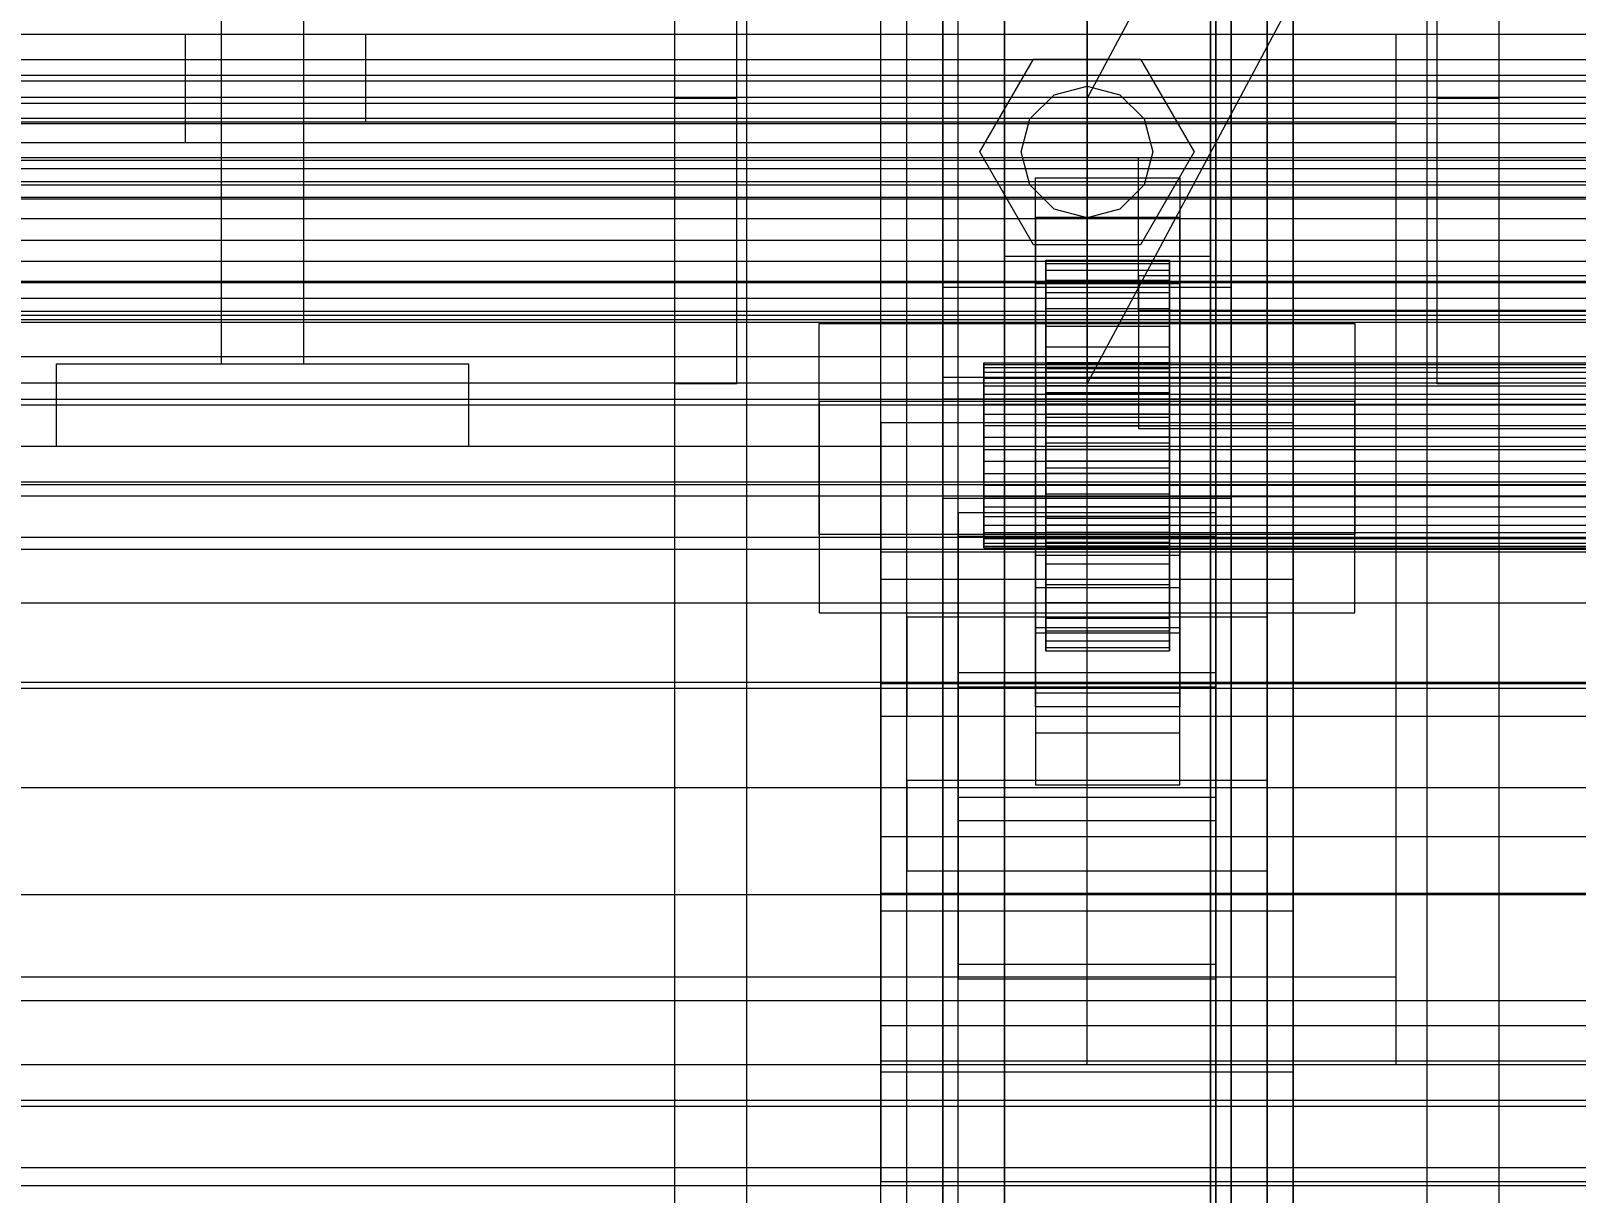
# Model space of a CAD drawing. Header units: millimetres. Extents: x -191664 to 191490, y -197311 to 10263.
# Drawn here: x -532.5 to -382.5, y -31012.5 to -30899.7 of the extents above; entities that cross this region are included whole.
import ezdxf

# ---------------------------------------------------------------- set-up
doc = ezdxf.new("R2010")
doc.units = ezdxf.units.MM
for name, color, linetype, lineweight in [('COTAS_USUARIO', 1, 'Continuous', 0), ('frontal_briquetadora', 7, 'Continuous', 0), ('frontal_C01', 7, 'Continuous', 0), ('frontal_C02', 7, 'Continuous', 0), ('frontal_C03', 7, 'Continuous', 0), ('frontal_mezcladora', 7, 'Continuous', 0), ('frontal_secador', 7, 'Continuous', 0)]:
    doc.layers.add(name, color=color, linetype=linetype, lineweight=lineweight)
doc.dimstyles.new('PLANTA_100', dxfattribs={"dimtxt": 250, "dimasz": 150, "dimexe": 150, "dimexo": 80, "dimgap": 100, "dimtad": 1, "dimtih": 1, "dimtoh": 1, "dimdec": 1, "dimdsep": 46, "dimcen": 0.09, "dimclrd": 1, "dimclre": 1, "dimclrt": 1, "dimadec": 0, "dimazin": 0, "dimtfac": 1, "dimtdec": 4, "dimtofl": 0, "dimtmove": 0, "dimatfit": 3, "dimfxl": 1, "dimtolj": 1, "dimtzin": 0, "dimarcsym": 0})

# ---------------------------------------------------------------- blocks, each defined once
blk = doc.blocks.new('*D108')
at = {"layer": 'COTAS_USUARIO', "color": 1, "lineweight": -2, "transparency": 16777216}
for p, q in [((-80, -30400), (-1350, -30400)), ((-1200, -31850), (-1200, -30550)), ((-80, -32000), (-1350, -32000))]:
    blk.add_line(p, q, dxfattribs=at)
at = {"layer": 'COTAS_USUARIO', "color": 1, "transparency": 16777216}
for points in [[(-1225, -30550), (-1175, -30550), (-1200, -30400)], [(-1225, -31850), (-1175, -31850), (-1200, -32000)]]:
    blk.add_solid(points, dxfattribs=at)
at = {"layer": 'Defpoints', "color": 0, "transparency": 16777216}
for p in [(-1200, -30400), (0, -30400), (0, -32000)]:
    blk.add_point(p, dxfattribs=at)
blk = doc.blocks.new('*D109')
at = {"layer": 'COTAS_USUARIO', "color": 1, "lineweight": -2, "transparency": 16777216}
for p, q in [((-80, -28700), (-1350, -28700)), ((-1200, -31850), (-1200, -28850)), ((-80, -32000), (-1350, -32000))]:
    blk.add_line(p, q, dxfattribs=at)
at = {"layer": 'COTAS_USUARIO', "color": 1, "transparency": 16777216}
for points in [[(-1225, -28850), (-1175, -28850), (-1200, -28700)], [(-1225, -31850), (-1175, -31850), (-1200, -32000)]]:
    blk.add_solid(points, dxfattribs=at)
at = {"layer": 'Defpoints', "color": 0, "transparency": 16777216}
for p in [(-1200, -28700), (0, -28700), (0, -32000)]:
    blk.add_point(p, dxfattribs=at)
blk = doc.blocks.new('*D110')
at = {"layer": 'COTAS_USUARIO', "color": 1, "lineweight": -2, "transparency": 16777216}
for p, q in [((-80, -30350), (-1350, -30350)), ((-1200, -31850), (-1200, -30500)), ((-80, -32000), (-1350, -32000))]:
    blk.add_line(p, q, dxfattribs=at)
at = {"layer": 'COTAS_USUARIO', "color": 1, "transparency": 16777216}
for points in [[(-1225, -30500), (-1175, -30500), (-1200, -30350)], [(-1225, -31850), (-1175, -31850), (-1200, -32000)]]:
    blk.add_solid(points, dxfattribs=at)
at = {"layer": 'Defpoints', "color": 0, "transparency": 16777216}
for p in [(-1200, -30350), (0, -30350), (0, -32000)]:
    blk.add_point(p, dxfattribs=at)
blk = doc.blocks.new('*D111')
at = {"layer": 'COTAS_USUARIO', "color": 1, "lineweight": -2, "transparency": 16777216}
for p, q in [((-80, -27700), (-1350, -27700)), ((-1200, -31850), (-1200, -27850)), ((-80, -32000), (-1350, -32000))]:
    blk.add_line(p, q, dxfattribs=at)
at = {"layer": 'COTAS_USUARIO', "color": 1, "transparency": 16777216}
for points in [[(-1225, -27850), (-1175, -27850), (-1200, -27700)], [(-1225, -31850), (-1175, -31850), (-1200, -32000)]]:
    blk.add_solid(points, dxfattribs=at)
at = {"layer": 'Defpoints', "color": 0, "transparency": 16777216}
for p in [(-1200, -27700), (0, -27700), (0, -32000)]:
    blk.add_point(p, dxfattribs=at)
blk = doc.blocks.new('*D121')
at = {"layer": 'COTAS_USUARIO', "color": 1, "lineweight": -2, "transparency": 16777216}
for p, q in [((-80, -29000), (-1350, -29000)), ((-1200, -31850), (-1200, -29150)), ((-80, -32000), (-1350, -32000))]:
    blk.add_line(p, q, dxfattribs=at)
at = {"layer": 'COTAS_USUARIO', "color": 1, "transparency": 16777216}
for points in [[(-1225, -29150), (-1175, -29150), (-1200, -29000)], [(-1225, -31850), (-1175, -31850), (-1200, -32000)]]:
    blk.add_solid(points, dxfattribs=at)
at = {"layer": 'Defpoints', "color": 0, "transparency": 16777216}
for p in [(-1200, -29000), (0, -29000), (0, -32000)]:
    blk.add_point(p, dxfattribs=at)

msp = doc.modelspace()

# ---------------------------------------------------------------- linework, layer by layer
at = {"layer": 'frontal_briquetadora', "color": 251, "true_color": 0x53616b}
for p, q in [((-430, -31000), (-430, -30710)), ((-514, -30932), (-514, -30768)), ((-506, -30932), (-506, -30768)), ((-530, -30932), (-490, -30932)), ((-530, -30940), (-530, -30932)), ((-514, -30932), (-506, -30932)), ((-490, -30940), (-490, -30932)), ((-1330, -30940), (340, -30940)), ((-530, -30940), (-490, -30940)), ((-1330, -30950), (340, -30950)), ((-1330, -31000), (490, -31000)), ((-430, -31000), (-315, -31000)), ((-1330, -31010), (490, -31010))]:
    msp.add_line(p, q, dxfattribs=at)
at = {"layer": 'frontal_C01', "color": 139, "true_color": 0x354b57}
for p, q in [((-470, -31975), (-470, -30088.5)), ((-463, -31975), (-463, -30088.5)), ((-397, -31975), (-397, -30088.5)), ((-390, -31975), (-390, -30088.5)), ((-442.5, -30948.72), (-442.5, -30289.78)), ((-417.5, -30289.78), (-417.5, -30948.72)), ((-442.5, -30974.09), (-442.5, -30315.14)), ((-417.5, -30974.09), (-417.5, -30315.14)), ((-450, -30937.72), (-450, -30553.51)), ((-410, -30553.51), (-410, -30937.72)), ((-450, -30985.09), (-450, -30600.88)), ((-410, -30985.09), (-410, -30600.88)), ((-450, -31051.93), (-450, -30667.72)), ((-410, -30667.72), (-410, -31051.93)), ((-447.5, -30956.6), (-447.5, -30681.87)), ((-412.5, -30681.87), (-412.5, -30956.6)), ((-447.5, -30966.21), (-447.5, -30691.47)), ((-412.5, -30966.21), (-412.5, -30691.47)), ((-450, -31089.83), (-450, -30705.62)), ((-410, -31089.83), (-410, -30705.62)), ((-438, -30921.58), (-438, -30775.47)), ((-418, -30775.47), (-418, -30921.58)), ((-438, -30781.87), (-438, -30927.98)), ((-418, -30927.98), (-418, -30781.87)), ((-444, -30935.43), (-444, -30840.8)), ((-416, -30840.8), (-416, -30935.43)), ((-444, -30850.4), (-444, -30945.03)), ((-416, -30945.03), (-416, -30850.4)), ((-470, -31975), (-470, -30888.93)), ((-463, -31975), (-463, -30888.93)), ((-397, -31975), (-397, -30888.93)), ((-390, -31975), (-390, -30888.93)), ((-435, -30917.79), (-435, -30913.95)), ((-435, -30913.95), (-421, -30913.95)), ((-435, -30953.74), (-435, -30913.95)), ((-421, -30913.95), (-421, -30917.79)), ((-421, -30913.95), (-421, -30953.74)), ((-421, -30917.79), (-435, -30917.79)), ((-435, -30917.79), (-435, -30957.58)), ((-421, -30957.58), (-421, -30917.79)), ((-418, -30921.58), (-438, -30921.58)), ((-438, -30921.58), (-438, -30927.98)), ((-418, -30927.98), (-418, -30921.58)), ((-435, -30928.04), (-435, -30924.19)), ((-435, -30924.19), (-421, -30924.19)), ((-435, -30963.98), (-435, -30924.19)), ((-421, -30924.19), (-421, -30928.04)), ((-421, -30924.19), (-421, -30963.98)), ((-456, -30948.58), (-456, -30928.09)), ((-456, -30928.09), (-404, -30928.09)), ((-456, -30935.67), (-456, -30928.09)), ((-438, -30927.98), (-418, -30927.98)), ((-421, -30928.04), (-435, -30928.04)), ((-435, -30928.04), (-435, -30967.83)), ((-421, -30967.83), (-421, -30928.04)), ((-404, -30928.09), (-404, -30948.58)), ((-404, -30928.09), (-404, -30935.67)), ((-416, -30935.43), (-444, -30935.43)), ((-444, -30935.43), (-444, -30945.03)), ((-416, -30945.03), (-416, -30935.43)), ((-404, -30935.67), (-456, -30935.67)), ((-456, -30935.67), (-456, -30956.16)), ((-404, -30956.16), (-404, -30935.67)), ((-410, -30937.72), (-450, -30937.72)), ((-450, -30937.72), (-450, -30985.09)), ((-450, -31321.93), (-450, -30937.72)), ((-410, -30985.09), (-410, -30937.72)), ((-410, -30937.72), (-410, -31321.93)), ((-444, -30945.03), (-416, -30945.03)), ((-417.5, -30946.46), (-442.5, -30946.46)), ((-442.5, -30946.46), (-442.5, -30976.34)), ((-442.5, -31055.94), (-442.5, -30946.46)), ((-417.5, -30976.34), (-417.5, -30946.46)), ((-417.5, -30946.46), (-417.5, -31055.94)), ((-404, -30948.58), (-456, -30948.58)), ((-456, -30948.58), (-456, -30956.16)), ((-442.5, -30974.09), (-442.5, -30948.72)), ((-442.5, -30948.72), (-417.5, -30948.72)), ((-417.5, -30948.72), (-417.5, -30974.09)), ((-404, -30956.16), (-404, -30948.58)), ((-450, -30963.07), (-450, -30950.26)), ((-450, -30950.26), (450, -30950.26)), ((-450, -30983.42), (-450, -30950.26)), ((-435, -30965.3), (-435, -30950.58)), ((-435, -30950.58), (-421, -30950.58)), ((-435, -30958.15), (-435, -30950.58)), ((-421, -30950.58), (-421, -30965.3)), ((-421, -30950.58), (-421, -30958.15)), ((-421, -30953.74), (-435, -30953.74)), ((-435, -30953.74), (-435, -30957.58)), ((-421, -30957.58), (-421, -30953.74)), ((-456, -30956.16), (-404, -30956.16)), ((-412.5, -30956.6), (-447.5, -30956.6)), ((-447.5, -30956.6), (-447.5, -30966.21)), ((-435, -30957.58), (-421, -30957.58)), ((-412.5, -30966.21), (-412.5, -30956.6)), ((-421, -30958.15), (-435, -30958.15)), ((-435, -30958.15), (-435, -30972.88)), ((-421, -30972.88), (-421, -30958.15)), ((450, -30963.07), (-450, -30963.07)), ((-450, -30963.07), (-450, -30996.23)), ((-421, -30963.98), (-435, -30963.98)), ((-435, -30963.98), (-435, -30967.83)), ((-421, -30965.3), (-435, -30965.3)), ((-435, -30965.3), (-435, -30972.88)), ((-421, -30967.83), (-421, -30963.98)), ((-421, -30972.88), (-421, -30965.3)), ((-447.5, -30966.21), (-412.5, -30966.21)), ((-435, -30967.83), (-421, -30967.83)), ((-435, -30972.88), (-421, -30972.88)), ((-417.5, -30974.09), (-442.5, -30974.09)), ((-442.5, -30976.34), (-417.5, -30976.34)), ((-442.5, -31085.82), (-442.5, -30976.34)), ((-417.5, -31085.82), (-417.5, -30976.34)), ((450, -30983.42), (-450, -30983.42)), ((-450, -30983.42), (-450, -30996.23)), ((-450, -30985.09), (-410, -30985.09)), ((-450, -31369.3), (-450, -30985.09)), ((-410, -31369.3), (-410, -30985.09)), ((-450, -30996.23), (450, -30996.23))]:
    msp.add_line(p, q, dxfattribs=at)
at = {"layer": 'frontal_C01', "color": 251, "true_color": 0x4e626d}
for p, q in [((-470, -30933.93), (-470, -30830.93)), ((-464, -30933.93), (-464, -30830.93)), ((-430, -30933.93), (-375, -30830.93)), ((-430, -30830.93), (-430, -30933.93)), ((-396, -30933.93), (-396, -30830.93)), ((-390, -30933.93), (-390, -30830.93)), ((-464, -30933.93), (-470, -30933.93)), ((-390, -30933.93), (-396, -30933.93))]:
    msp.add_line(p, q, dxfattribs=at)
at = {"layer": 'frontal_C01', "color": 9, "true_color": 0xaebcc4}
for p, q in [((-440.4, -30911.43), (-435.2, -30902.43)), ((-435.2, -30902.43), (-424.8, -30902.43)), ((-424.8, -30902.43), (-419.6, -30911.43)), ((-433.2, -30905.89), (-430, -30905.03)), ((-430, -30905.03), (-426.8, -30905.89)), ((-435.54, -30908.23), (-433.2, -30905.89)), ((-426.8, -30905.89), (-424.46, -30908.23)), ((-436.4, -30911.43), (-435.54, -30908.23)), ((-424.46, -30908.23), (-423.6, -30911.43)), ((-435.2, -30920.44), (-440.4, -30911.43)), ((-435.54, -30914.63), (-436.4, -30911.43)), ((-419.6, -30911.43), (-424.8, -30920.44)), ((-423.6, -30911.43), (-424.46, -30914.63)), ((-433.2, -30916.98), (-435.54, -30914.63)), ((-424.46, -30914.63), (-426.8, -30916.98)), ((-430, -30917.83), (-433.2, -30916.98)), ((-426.8, -30916.98), (-430, -30917.83)), ((-424.8, -30920.44), (-435.2, -30920.44))]:
    msp.add_line(p, q, dxfattribs=at)
at = {"layer": 'frontal_C01', "color": 155, "true_color": 0x617580}
for p, q in [((-434, -30931.91), (-434, -30921.93)), ((-434, -30921.93), (-434, -30922.26)), ((-434, -30921.93), (-422, -30921.93)), ((-434, -30922.89), (-434, -30921.93)), ((-422, -30922.26), (-422, -30921.93)), ((-422, -30921.93), (-422, -30931.91)), ((-422, -30921.93), (-422, -30922.89)), ((-434, -30932.06), (-434, -30922.26)), ((-434, -30922.26), (-434, -30923.86)), ((-434, -30922.26), (-422, -30922.26)), ((-434, -30932.36), (-434, -30922.89)), ((-434, -30922.89), (-422, -30922.89)), ((-434, -30925.08), (-434, -30922.89)), ((-422, -30923.86), (-422, -30922.26)), ((-422, -30922.26), (-422, -30932.06)), ((-422, -30922.89), (-422, -30932.36)), ((-422, -30922.89), (-422, -30925.08)), ((-434, -30932.82), (-434, -30923.86)), ((-434, -30923.86), (-434, -30926.62)), ((-434, -30923.86), (-422, -30923.86)), ((-422, -30926.62), (-422, -30923.86)), ((-422, -30923.86), (-422, -30932.82)), ((-434, -30933.4), (-434, -30925.08)), ((-434, -30925.08), (-422, -30925.08)), ((-434, -30928.34), (-434, -30925.08)), ((-422, -30925.08), (-422, -30933.4)), ((-422, -30925.08), (-422, -30928.34)), ((-434, -30934.13), (-434, -30926.62)), ((-434, -30926.62), (-434, -30930.35)), ((-434, -30926.62), (-422, -30926.62)), ((-422, -30930.35), (-422, -30926.62)), ((-422, -30926.62), (-422, -30934.13)), ((-434, -30934.94), (-434, -30928.34)), ((-434, -30928.34), (-422, -30928.34)), ((-434, -30932.46), (-434, -30928.34)), ((-422, -30928.34), (-422, -30934.94)), ((-422, -30928.34), (-422, -30932.46)), ((-434, -30935.9), (-434, -30930.35)), ((-434, -30930.35), (-434, -30934.8)), ((-434, -30930.35), (-422, -30930.35)), ((-422, -30934.8), (-422, -30930.35)), ((-422, -30930.35), (-422, -30935.9)), ((-434, -30932.06), (-434, -30931.91)), ((-422, -30931.91), (-434, -30931.91)), ((-434, -30931.91), (-434, -30932.36)), ((-434, -30932.82), (-434, -30932.06)), ((-422, -30932.06), (-434, -30932.06)), ((-422, -30932.36), (-434, -30932.36)), ((-434, -30932.36), (-434, -30933.4)), ((-422, -30931.91), (-422, -30932.06)), ((-422, -30932.36), (-422, -30931.91)), ((-422, -30932.06), (-422, -30932.82)), ((-422, -30933.4), (-422, -30932.36)), ((-434, -30936.9), (-434, -30932.46)), ((-434, -30932.46), (-422, -30932.46)), ((-434, -30937.16), (-434, -30932.46)), ((-434, -30934.13), (-434, -30932.82)), ((-422, -30932.82), (-434, -30932.82)), ((-422, -30933.4), (-434, -30933.4)), ((-434, -30933.4), (-434, -30934.94)), ((-422, -30932.46), (-422, -30936.9)), ((-422, -30932.46), (-422, -30937.16)), ((-422, -30932.82), (-422, -30934.13)), ((-422, -30934.94), (-422, -30933.4)), ((-434, -30935.9), (-434, -30934.13)), ((-422, -30934.13), (-434, -30934.13)), ((-434, -30934.8), (-434, -30938.01)), ((-422, -30934.8), (-434, -30934.8)), ((-434, -30934.8), (-434, -30939.67)), ((-422, -30934.94), (-434, -30934.94)), ((-434, -30934.94), (-434, -30936.9)), ((-422, -30934.13), (-422, -30935.9)), ((-422, -30938.01), (-422, -30934.8)), ((-422, -30939.67), (-422, -30934.8)), ((-422, -30936.9), (-422, -30934.94)), ((-434, -30938.01), (-434, -30935.9)), ((-422, -30935.9), (-434, -30935.9)), ((-422, -30936.9), (-434, -30936.9)), ((-434, -30936.9), (-434, -30939.12)), ((-422, -30935.9), (-422, -30938.01)), ((-422, -30939.12), (-422, -30936.9)), ((-434, -30939.12), (-434, -30937.16)), ((-434, -30937.16), (-422, -30937.16)), ((-434, -30942.1), (-434, -30937.16)), ((-434, -30938.01), (-422, -30938.01)), ((-434, -30940.31), (-434, -30938.01)), ((-422, -30937.16), (-422, -30939.12)), ((-422, -30937.16), (-422, -30942.1)), ((-422, -30938.01), (-422, -30940.31)), ((-422, -30939.12), (-434, -30939.12)), ((-434, -30939.12), (-434, -30941.46)), ((-434, -30940.31), (-434, -30939.67)), ((-434, -30939.67), (-434, -30944.62)), ((-434, -30939.67), (-422, -30939.67)), ((-422, -30941.46), (-422, -30939.12)), ((-422, -30944.62), (-422, -30939.67)), ((-422, -30939.67), (-422, -30940.31)), ((-434, -30942.66), (-434, -30940.31)), ((-422, -30940.31), (-434, -30940.31)), ((-422, -30940.31), (-422, -30942.66)), ((-434, -30941.46), (-434, -30942.1)), ((-422, -30941.46), (-434, -30941.46)), ((-434, -30941.46), (-434, -30943.77)), ((-434, -30942.1), (-422, -30942.1)), ((-434, -30946.97), (-434, -30942.1)), ((-434, -30944.88), (-434, -30942.66)), ((-434, -30942.66), (-434, -30944.62)), ((-422, -30942.66), (-434, -30942.66)), ((-422, -30942.1), (-422, -30941.46)), ((-422, -30943.77), (-422, -30941.46)), ((-422, -30942.1), (-422, -30946.97)), ((-422, -30944.62), (-422, -30942.66)), ((-422, -30942.66), (-422, -30944.88)), ((-434, -30943.77), (-434, -30946.97)), ((-422, -30943.77), (-434, -30943.77)), ((-434, -30943.77), (-434, -30945.88)), ((-422, -30946.97), (-422, -30943.77)), ((-422, -30945.88), (-422, -30943.77)), ((-434, -30944.62), (-434, -30949.31)), ((-434, -30944.62), (-422, -30944.62)), ((-434, -30946.83), (-434, -30944.88)), ((-434, -30944.88), (-434, -30949.31)), ((-422, -30944.88), (-434, -30944.88)), ((-434, -30945.88), (-434, -30951.42)), ((-422, -30945.88), (-434, -30945.88)), ((-434, -30945.88), (-434, -30947.65)), ((-422, -30949.31), (-422, -30944.62)), ((-422, -30949.31), (-422, -30944.88)), ((-422, -30944.88), (-422, -30946.83)), ((-422, -30951.42), (-422, -30945.88)), ((-422, -30947.65), (-422, -30945.88)), ((-434, -30948.38), (-434, -30946.83)), ((-434, -30946.83), (-434, -30953.43)), ((-422, -30946.83), (-434, -30946.83)), ((-434, -30946.97), (-422, -30946.97)), ((-434, -30951.42), (-434, -30946.97)), ((-422, -30953.43), (-422, -30946.83)), ((-422, -30946.83), (-422, -30948.38)), ((-422, -30946.97), (-422, -30951.42)), ((-434, -30947.65), (-434, -30955.16)), ((-422, -30947.65), (-434, -30947.65)), ((-434, -30947.65), (-434, -30948.95)), ((-434, -30949.41), (-434, -30948.38)), ((-434, -30948.38), (-434, -30956.7)), ((-422, -30948.38), (-434, -30948.38)), ((-422, -30955.16), (-422, -30947.65)), ((-422, -30948.95), (-422, -30947.65)), ((-422, -30956.7), (-422, -30948.38)), ((-422, -30948.38), (-422, -30949.41)), ((-434, -30948.95), (-434, -30957.92)), ((-422, -30948.95), (-434, -30948.95)), ((-434, -30948.95), (-434, -30949.71)), ((-434, -30949.31), (-434, -30953.43)), ((-434, -30949.31), (-422, -30949.31)), ((-434, -30949.87), (-434, -30949.41)), ((-434, -30949.41), (-434, -30958.89)), ((-422, -30949.41), (-434, -30949.41)), ((-434, -30949.71), (-434, -30959.52)), ((-422, -30949.71), (-434, -30949.71)), ((-434, -30949.71), (-434, -30949.87)), ((-434, -30949.87), (-434, -30959.85)), ((-422, -30949.87), (-434, -30949.87)), ((-422, -30957.92), (-422, -30948.95)), ((-422, -30949.71), (-422, -30948.95)), ((-422, -30953.43), (-422, -30949.31)), ((-422, -30958.89), (-422, -30949.41)), ((-422, -30949.41), (-422, -30949.87)), ((-422, -30959.52), (-422, -30949.71)), ((-422, -30949.87), (-422, -30949.71)), ((-422, -30959.85), (-422, -30949.87)), ((-434, -30951.42), (-422, -30951.42)), ((-434, -30955.16), (-434, -30951.42)), ((-422, -30951.42), (-422, -30955.16)), ((-434, -30953.43), (-434, -30956.7)), ((-434, -30953.43), (-422, -30953.43)), ((-422, -30956.7), (-422, -30953.43)), ((-434, -30955.16), (-422, -30955.16)), ((-434, -30957.92), (-434, -30955.16)), ((-422, -30955.16), (-422, -30957.92)), ((-434, -30956.7), (-434, -30958.89)), ((-434, -30956.7), (-422, -30956.7)), ((-434, -30957.92), (-422, -30957.92)), ((-434, -30959.52), (-434, -30957.92)), ((-422, -30958.89), (-422, -30956.7)), ((-422, -30957.92), (-422, -30959.52)), ((-434, -30958.89), (-434, -30959.85)), ((-434, -30958.89), (-422, -30958.89)), ((-422, -30959.85), (-422, -30958.89)), ((-434, -30959.52), (-422, -30959.52)), ((-434, -30959.85), (-434, -30959.52)), ((-434, -30959.85), (-422, -30959.85)), ((-422, -30959.52), (-422, -30959.85))]:
    msp.add_line(p, q, dxfattribs=at)
at = {"layer": 'frontal_C01', "color": 9, "true_color": 0xbac6cb}
for p, q in [((-440, -30932.36), (-440, -30931.91)), ((-440, -30931.91), (-440, -30932.06)), ((-440, -30931.91), (440, -30931.91)), ((-440, -30932.06), (-440, -30932.82)), ((-440, -30932.06), (440, -30932.06)), ((-440, -30933.4), (-440, -30932.36)), ((-440, -30932.36), (440, -30932.36)), ((-440, -30932.82), (-440, -30934.13)), ((-440, -30932.82), (440, -30932.82)), ((-440, -30934.94), (-440, -30933.4)), ((-440, -30933.4), (440, -30933.4)), ((-440, -30934.13), (-440, -30935.9)), ((-440, -30934.13), (440, -30934.13)), ((-440, -30936.9), (-440, -30934.94)), ((-440, -30934.94), (440, -30934.94)), ((-440, -30935.9), (-440, -30938.01)), ((-440, -30935.9), (440, -30935.9)), ((-440, -30939.12), (-440, -30936.9)), ((-440, -30936.9), (440, -30936.9)), ((-440, -30938.01), (-440, -30940.31)), ((440, -30938.01), (-440, -30938.01)), ((-440, -30941.46), (-440, -30939.12)), ((-440, -30939.12), (440, -30939.12)), ((-440, -30940.31), (-440, -30942.66)), ((-440, -30940.31), (440, -30940.31)), ((-440, -30943.77), (-440, -30941.46)), ((-440, -30941.46), (440, -30941.46)), ((-440, -30942.66), (-440, -30944.88)), ((-440, -30942.66), (440, -30942.66)), ((-440, -30945.88), (-440, -30943.77)), ((-440, -30943.77), (440, -30943.77)), ((-440, -30944.88), (-440, -30946.83)), ((-440, -30944.88), (440, -30944.88)), ((-440, -30947.65), (-440, -30945.88)), ((-440, -30945.88), (440, -30945.88)), ((-440, -30946.83), (-440, -30948.38)), ((-440, -30946.83), (440, -30946.83)), ((-440, -30948.95), (-440, -30947.65)), ((-440, -30947.65), (440, -30947.65)), ((-440, -30948.38), (-440, -30949.41)), ((-440, -30948.38), (440, -30948.38)), ((-440, -30949.71), (-440, -30948.95)), ((-440, -30948.95), (440, -30948.95)), ((-440, -30949.41), (-440, -30949.87)), ((-440, -30949.41), (440, -30949.41)), ((-440, -30949.87), (-440, -30949.71)), ((-440, -30949.71), (440, -30949.71)), ((-440, -30949.87), (440, -30949.87))]:
    msp.add_line(p, q, dxfattribs=at)
at = {"layer": 'frontal_C02', "color": 139, "true_color": 0x354b57}
for p, q in [((-470, -31975), (-470, -29576.75)), ((-463, -31975), (-463, -29576.75)), ((-397, -31975), (-397, -29576.75)), ((-390, -31975), (-390, -29576.75)), ((-470, -31975), (-470, -30072.14)), ((-463, -31975), (-463, -30072.14)), ((-397, -31975), (-397, -30072.14)), ((-390, -31975), (-390, -30072.14)), ((-442.5, -30963.35), (-442.5, -30430.93)), ((-417.5, -30430.93), (-417.5, -30963.35)), ((-442.5, -30990.32), (-442.5, -30457.89)), ((-417.5, -30990.32), (-417.5, -30457.89)), ((-450, -30952.92), (-450, -30602.21)), ((-410, -30602.21), (-410, -30952.92)), ((-450, -31000.74), (-450, -30650.02)), ((-410, -31000.74), (-410, -30650.02)), ((-450, -31126.72), (-450, -30776)), ((-410, -30776), (-410, -31126.72)), ((-447.5, -30972.45), (-447.5, -30790.74)), ((-412.5, -30790.74), (-412.5, -30972.45)), ((-447.5, -30981.22), (-447.5, -30799.51)), ((-412.5, -30981.22), (-412.5, -30799.51)), ((-450, -31164.97), (-450, -30814.26)), ((-410, -31164.97), (-410, -30814.26)), ((-470, -31975), (-470, -30861.25)), ((-463, -31975), (-463, -30861.25)), ((-397, -31975), (-397, -30861.25)), ((-390, -31975), (-390, -30861.25)), ((-438, -31025.15), (-438, -30877.65)), ((-418, -30877.65), (-418, -31025.15)), ((-438, -30883.5), (-438, -31030.99)), ((-418, -31030.99), (-418, -30883.5)), ((-425, -30926.81), (-425, -30911.97)), ((-425, -30911.97), (425, -30911.97)), ((-425, -30923.44), (-425, -30911.97)), ((-444, -30933.34), (-444, -30924.57)), ((-444, -30924.57), (-416, -30924.57)), ((-444, -31020.1), (-444, -30924.57)), ((425, -30923.44), (-425, -30923.44)), ((-425, -30923.44), (-425, -30938.29)), ((-416, -30924.57), (-416, -30933.34)), ((-416, -30924.57), (-416, -31020.1)), ((425, -30926.81), (-425, -30926.81)), ((-425, -30926.81), (-425, -30938.29)), ((-416, -30933.34), (-444, -30933.34)), ((-444, -30933.34), (-444, -31028.86)), ((-416, -31028.86), (-416, -30933.34)), ((-425, -30938.29), (425, -30938.29)), ((-410, -30952.92), (-450, -30952.92)), ((-450, -30952.92), (-450, -31000.74)), ((-450, -31303.64), (-450, -30952.92)), ((-410, -31000.74), (-410, -30952.92)), ((-410, -30952.92), (-410, -31303.64)), ((-417.5, -30961.98), (-442.5, -30961.98)), ((-442.5, -30961.98), (-442.5, -30991.69)), ((-442.5, -31130.99), (-442.5, -30961.98)), ((-417.5, -30991.69), (-417.5, -30961.98)), ((-417.5, -30961.98), (-417.5, -31130.99)), ((-442.5, -30990.32), (-442.5, -30963.35)), ((-442.5, -30963.35), (-417.5, -30963.35)), ((-417.5, -30963.35), (-417.5, -30990.32)), ((-450, -30977.9), (-450, -30966.21)), ((-450, -30966.21), (450, -30966.21)), ((-450, -30999.68), (-450, -30966.21)), ((-412.5, -30972.45), (-447.5, -30972.45)), ((-447.5, -30972.45), (-447.5, -30981.22)), ((-412.5, -30981.22), (-412.5, -30972.45)), ((450, -30977.9), (-450, -30977.9)), ((-450, -30977.9), (-450, -31011.37)), ((-447.5, -30981.22), (-412.5, -30981.22)), ((-417.5, -30990.32), (-442.5, -30990.32)), ((-442.5, -30991.69), (-417.5, -30991.69)), ((-442.5, -31160.7), (-442.5, -30991.69)), ((-417.5, -31160.7), (-417.5, -30991.69)), ((450, -30999.68), (-450, -30999.68)), ((-450, -30999.68), (-450, -31011.37)), ((-450, -31000.74), (-410, -31000.74)), ((-450, -31351.46), (-450, -31000.74)), ((-410, -31351.46), (-410, -31000.74)), ((-450, -31011.37), (450, -31011.37))]:
    msp.add_line(p, q, dxfattribs=at)
at = {"layer": 'frontal_C02', "color": 251, "true_color": 0x4e626d}
for p, q in [((-470, -30906.25), (-470, -30803.25)), ((-464, -30906.25), (-464, -30803.25)), ((-430, -30906.25), (-375, -30803.25)), ((-430, -30803.25), (-430, -30906.25)), ((-396, -30906.25), (-396, -30803.25)), ((-390, -30906.25), (-390, -30803.25)), ((-464, -30906.25), (-470, -30906.25)), ((-390, -30906.25), (-396, -30906.25))]:
    msp.add_line(p, q, dxfattribs=at)
at = {"layer": 'frontal_C03', "color": 139, "true_color": 0x354b57}
for p, q in [((-470, -31975), (-470, -29153.29)), ((-463, -31975), (-463, -29153.29)), ((-397, -31975), (-397, -29153.29)), ((-390, -31975), (-390, -29153.29)), ((-470, -31975), (-470, -29352.58)), ((-463, -31975), (-463, -29352.58)), ((-397, -31975), (-397, -29352.58)), ((-390, -31975), (-390, -29352.58)), ((-470, -31975), (-470, -30079.71)), ((-463, -31975), (-463, -30079.71)), ((-397, -31975), (-397, -30079.71)), ((-390, -31975), (-390, -30079.71)), ((-470, -31975), (-470, -30806.85)), ((-463, -31975), (-463, -30806.85)), ((-397, -31975), (-397, -30806.85)), ((-390, -31975), (-390, -30806.85)), ((-450, -31163.9), (-450, -30840.73)), ((-410, -30840.73), (-410, -31163.9)), ((-450, -31164.45), (-450, -30841.28)), ((-410, -30841.28), (-410, -31164.45)), ((-442.5, -31401.47), (-442.5, -30847.16)), ((-417.5, -30847.16), (-417.5, -31401.47)), ((-447.5, -31183.93), (-447.5, -30856.5)), ((-412.5, -30856.5), (-412.5, -31183.93)), ((-447.5, -31192.01), (-447.5, -30864.58)), ((-412.5, -31192.01), (-412.5, -30864.58)), ((-442.5, -31428.21), (-442.5, -30873.91)), ((-417.5, -31428.21), (-417.5, -30873.91)), ((-450, -31202.97), (-450, -30879.8)), ((-410, -31202.97), (-410, -30879.8)), ((-450, -31212.05), (-450, -30888.88)), ((-410, -31212.05), (-410, -30888.88))]:
    msp.add_line(p, q, dxfattribs=at)
at = {"layer": 'frontal_mezcladora', "color": 9, "true_color": 0xc6c9c8}
for p, q in [((-470, -30900), (-470, -30880)), ((-630, -30900), (-470, -30900))]:
    msp.add_line(p, q, dxfattribs=at)
at = {"layer": 'frontal_mezcladora', "color": 8, "true_color": 0x667b86}
for p, q in [((-750, -30900), (750, -30900)), ((-750, -30900), (-400, -30900)), ((-600, -30900), (-500, -30900)), ((-582.5, -30900), (-517.5, -30900)), ((-517.5, -30910.5), (-517.5, -30900)), ((-500, -30908.5), (-500, -30900)), ((-400, -30908.5), (-400, -30900)), ((-750, -30908.5), (-400, -30908.5)), ((-600, -30908.5), (-500, -30908.5)), ((-400, -30991.5), (-400, -30908.5)), ((-750, -30910.5), (750, -30910.5)), ((-582.5, -30910.5), (-517.5, -30910.5)), ((-750, -30991.5), (-400, -30991.5)), ((-400, -31000), (-400, -30991.5)), ((-750, -31000), (-400, -31000))]:
    msp.add_line(p, q, dxfattribs=at)
at = {"layer": 'frontal_mezcladora', "color": 251, "true_color": 0x64686b}
msp.add_line((-600, -30900), (600, -30900), dxfattribs=at)
at = {"layer": 'frontal_secador', "color": 253, "true_color": 0x8d9da5}
for p, q in [((1250, -30902.49), (-1250, -30902.49)), ((-1250, -30908.14), (1250, -30908.14))]:
    msp.add_line(p, q, dxfattribs=at)
at = {"layer": 'frontal_secador', "color": 253, "true_color": 0xa4b0b5}
for p, q in [((1250, -30904), (-1250, -30904)), ((1250, -30904.55), (-1250, -30904.55)), ((1250, -30906.14), (-1250, -30906.14)), ((1250, -30906.71), (-1250, -30906.71)), ((1250, -30908.69), (-1250, -30908.69)), ((1320, -30912), (-1320, -30912)), ((1320, -30912.27), (-1320, -30912.27)), ((1250, -30912), (-1250, -30912)), ((1320, -30913.07), (-1320, -30913.07)), ((1320, -30914.34), (-1320, -30914.34)), ((1250, -30914.65), (-1250, -30914.65)), ((1250, -30915.86), (-1250, -30915.86)), ((1320, -30916), (-1320, -30916)), ((1320, -30917.93), (-1320, -30917.93)), ((-1320, -30920), (1320, -30920)), ((-1250, -30920), (1250, -30920)), ((1320, -30922.07), (-1320, -30922.07)), ((1320, -30924), (-1320, -30924)), ((1250, -30924.14), (-1250, -30924.14)), ((1320, -30925.66), (-1320, -30925.66)), ((1320, -30926.93), (-1320, -30926.93)), ((1320, -30927.73), (-1320, -30927.73)), ((1250, -30927.29), (-1250, -30927.29)), ((1320, -30928), (-1320, -30928)), ((1250, -30928), (-1250, -30928)), ((1250, -30931.31), (-1250, -30931.31)), ((1250, -30933.86), (-1250, -30933.86)), ((1250, -30935.45), (-1250, -30935.45)), ((1250, -30936), (-1250, -30936)), ((1360, -30943.5), (-1360, -30943.5)), ((1250, -30943.75), (-1250, -30943.75)), ((1360, -30944.86), (-1360, -30944.86)), ((1360, -30948.86), (-1360, -30948.86)), ((1360, -30955.22), (-1360, -30955.22)), ((1360, -30963.5), (-1360, -30963.5)), ((1250, -30962.92), (-1250, -30962.92)), ((1360, -30973.15), (-1360, -30973.15)), ((-1360, -30983.5), (1360, -30983.5)), ((-1250, -30983.5), (1250, -30983.5)), ((1360, -30993.85), (-1360, -30993.85)), ((1360, -31003.5), (-1360, -31003.5)), ((1250, -31004.08), (-1250, -31004.08)), ((1360, -31011.78), (-1360, -31011.78))]:
    msp.add_line(p, q, dxfattribs=at)

# ---------------------------------------------------------------- dimensions: what is measured, and where the dimension line sits
at = {"layer": 'COTAS_USUARIO'}
for p2, picture, middle in [((0, -27700), '*D111', (-1200, -29850)), ((0, -28700), '*D109', (-1200, -30350)), ((0, -29000), '*D121', (-1200, -30500)), ((0, -30350), '*D110', (-1200, -31175)), ((0, -30400), '*D108', (-1200, -31200))]:
    dim = msp.add_aligned_dim(p1=(0, -32000), p2=p2, distance=1200, dimstyle='PLANTA_100', dxfattribs=at)
    dim.commit()
    dim.dimension.update_dxf_attribs({"geometry": picture, "text_midpoint": middle})

doc.saveas('drawing.dxf')
